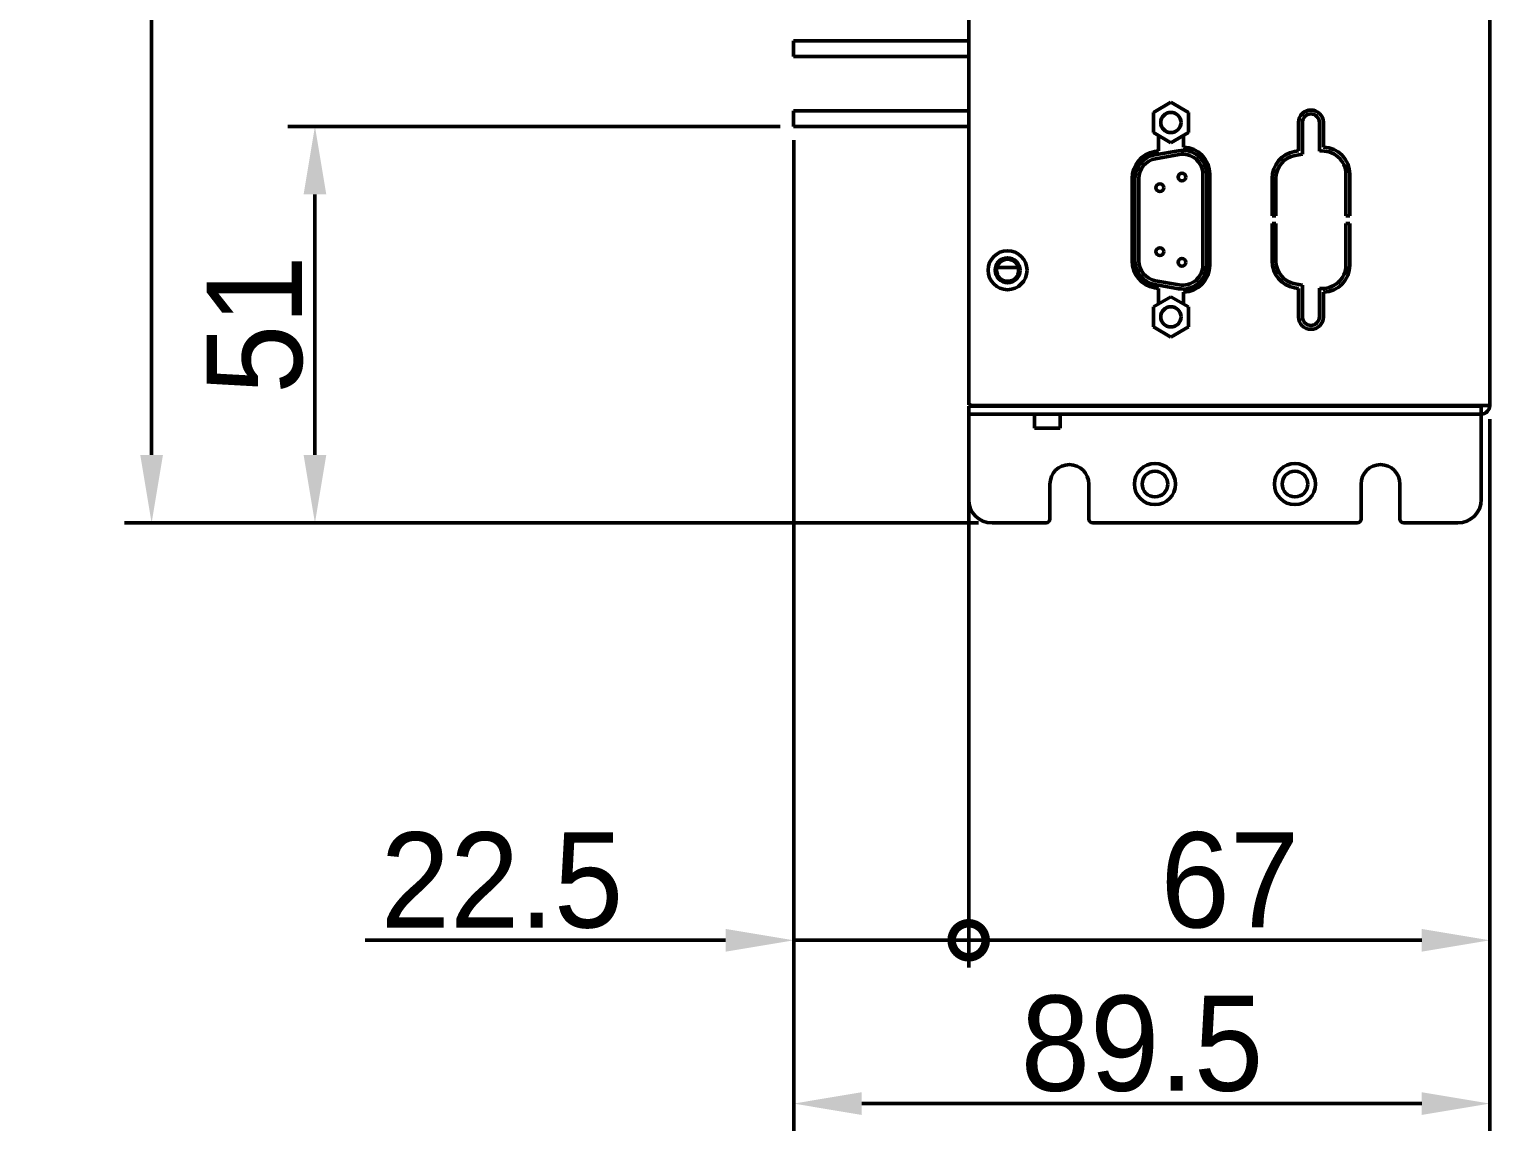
# Model space of a CAD drawing. Header units: millimetres. Extents: x 0 to 1863, y -9 to 1040.
# Drawn here: x 392.7 to 580.5, y 402.4 to 544.1 of the extents above; entities that cross this region are included whole.
import ezdxf

# ---------------------------------------------------------------- set-up
doc = ezdxf.new("R2010")
doc.units = ezdxf.units.MM
doc.header["$LTSCALE"] = 3.5
doc.layers.get('0').update_dxf_attribs({"lineweight": 25})
doc.layers.add('외형선(ISO)', color=7, linetype='Continuous', lineweight=50)
doc.layers.add('제목(ISO)', color=7, linetype='Continuous', lineweight=50)
doc.styles.add('레이블 텍스트 (ISO)', font='')
doc.styles.get('레이블 텍스트 (ISO)').set_extended_font_data('Gulim')
doc.dimstyles.new('기본값 (ISO)', dxfattribs={"dimscale": 3.5, "dimtxt": 3.5, "dimasz": 2.5, "dimexe": 1, "dimexo": 0.5, "dimgap": 0.4, "dimtad": 1, "dimtoh": 1, "dimdsep": 46, "dimtxsty": '레이블 텍스트 (ISO)', "dimcen": 0.09, "dimdle": 10, "dimclrd": 256, "dimclre": 256, "dimclrt": 6, "dimazin": 2, "dimtfac": 0.714286, "dimtmove": 0, "dimatfit": 3, "dimfxl": 1, "dimtolj": 1, "dimtzin": 0, "dimlwd": -1, "dimlwe": -1, "dimarcsym": 0})

# ---------------------------------------------------------------- blocks, each defined once
blk = doc.blocks.new('*D12')
at = {"layer": 'Defpoints', "color": 0}
for p in [(491.03, 531.62), (580.53, 495.72), (580.53, 405.94)]:
    blk.add_point(p, dxfattribs=at)
at = {"layer": '제목(ISO)'}
for p, q in [((491.03, 529.87), (491.03, 402.44)), ((580.53, 493.97), (580.53, 402.44)), ((499.78, 405.94), (571.78, 405.94))]:
    blk.add_line(p, q, dxfattribs=at)
for points in [[(499.78, 407.4), (499.78, 404.48), (491.03, 405.94)], [(571.78, 404.48), (571.78, 407.4), (580.53, 405.94)]]:
    blk.add_solid(points, dxfattribs=at)
at = {"layer": '제목(ISO)', "color": 0, "insert": (535.81, 413.62), "char_height": 12.25, "attachment_point": 5, "style": '레이블 텍스트 (ISO)'}
blk.add_mtext('\\A1;89.5', dxfattribs=at)
blk = doc.blocks.new('_DotSmall')
at = {"color": 0, "linetype": 'ByBlock', "const_width": 0.5}
blk.add_lwpolyline([(-0.0625, 0, 1), (0.0625, 0, 1)], format="xyb", close=True, dxfattribs=at)
blk = doc.blocks.new('*D13')
at = {"layer": 'Defpoints', "color": 0}
for p in [(491.03, 531.62), (513.53, 496.22), (513.53, 426.94)]:
    blk.add_point(p, dxfattribs=at)
at = {"layer": '제목(ISO)'}
for p, q in [((491.03, 529.87), (491.03, 423.44)), ((513.53, 494.47), (513.53, 423.44)), ((482.28, 426.94), (435.95, 426.94)), ((491.03, 426.94), (513.53, 426.94)), ((513.53, 426.94), (522.28, 426.94))]:
    blk.add_line(p, q, dxfattribs=at)
blk.add_solid([(482.28, 425.48), (482.28, 428.4), (491.03, 426.94)], dxfattribs=at)
at = {"layer": '제목(ISO)', "linetype": 'ByBlock', "xscale": 8.75, "yscale": 8.75, "zscale": 8.75, "rotation": 180}
blk.add_blockref('_DotSmall', (513.53, 426.94), dxfattribs=at)
at = {"layer": '제목(ISO)', "color": 0, "insert": (453.52, 434.62), "char_height": 12.25, "attachment_point": 5, "style": '레이블 텍스트 (ISO)'}
blk.add_mtext('\\A1;22.5', dxfattribs=at)
blk = doc.blocks.new('*D15')
at = {"layer": 'Defpoints', "color": 0}
for p in [(513.53, 496.22), (580.53, 495.72), (580.53, 426.94)]:
    blk.add_point(p, dxfattribs=at)
at = {"layer": '제목(ISO)'}
for p, q in [((513.53, 494.47), (513.53, 423.44)), ((580.53, 493.97), (580.53, 423.44)), ((513.53, 426.94), (571.78, 426.94))]:
    blk.add_line(p, q, dxfattribs=at)
blk.add_solid([(571.78, 425.48), (571.78, 428.4), (580.53, 426.94)], dxfattribs=at)
at = {"layer": '제목(ISO)', "linetype": 'ByBlock', "xscale": 8.75, "yscale": 8.75, "zscale": 8.75, "rotation": 180}
blk.add_blockref('_DotSmall', (513.53, 426.94), dxfattribs=at)
at = {"layer": '제목(ISO)', "color": 0, "insert": (547.1, 434.63), "char_height": 12.25, "attachment_point": 5, "style": '레이블 텍스트 (ISO)'}
blk.add_mtext('\\A1;67', dxfattribs=at)
blk = doc.blocks.new('*D16')
at = {"layer": 'Defpoints', "color": 0}
for p in [(429.48, 531.62), (491.03, 531.62), (516.53, 480.62)]:
    blk.add_point(p, dxfattribs=at)
at = {"layer": '제목(ISO)'}
for p, q in [((489.28, 531.62), (425.98, 531.62)), ((429.48, 489.37), (429.48, 522.87)), ((514.78, 480.62), (425.98, 480.62))]:
    blk.add_line(p, q, dxfattribs=at)
for points in [[(430.94, 522.87), (428.02, 522.87), (429.48, 531.62)], [(428.02, 489.37), (430.94, 489.37), (429.48, 480.62)]]:
    blk.add_solid(points, dxfattribs=at)
at = {"layer": '제목(ISO)', "color": 0, "insert": (421.78, 506.12), "char_height": 12.25, "attachment_point": 5, "rotation": 90, "style": '레이블 텍스트 (ISO)'}
blk.add_mtext('\\A1;51', dxfattribs=at)
blk = doc.blocks.new('*D17')
at = {"layer": 'Defpoints', "color": 0}
for p in [(408.48, 692.62), (516.53, 692.62), (516.53, 480.62)]:
    blk.add_point(p, dxfattribs=at)
at = {"layer": '제목(ISO)'}
for p, q in [((514.78, 692.62), (404.98, 692.62)), ((408.48, 489.37), (408.48, 683.87)), ((514.78, 480.62), (404.98, 480.62))]:
    blk.add_line(p, q, dxfattribs=at)
for points in [[(409.94, 683.87), (407.02, 683.87), (408.48, 692.62)], [(407.02, 489.37), (409.94, 489.37), (408.48, 480.62)]]:
    blk.add_solid(points, dxfattribs=at)
at = {"layer": '제목(ISO)', "color": 0, "insert": (400.78, 586.62), "char_height": 12.25, "attachment_point": 5, "rotation": 90, "style": '레이블 텍스트 (ISO)'}
blk.add_mtext('\\A1;212', dxfattribs=at)

msp = doc.modelspace()

# ---------------------------------------------------------------- linework, layer by layer
at = {"layer": '외형선(ISO)'}
for p, q in [((513.5281, 496.2218), (513.5281, 677.0218)), ((580.5281, 677.5218), (580.5281, 495.7218)), ((491.0281, 542.6218), (513.5281, 542.6218)), ((491.0281, 540.6218), (491.0281, 542.6218)), ((513.5281, 540.6218), (491.0281, 540.6218)), ((491.0281, 533.6218), (513.5281, 533.6218)), ((491.0281, 531.6218), (491.0281, 533.6218)), ((537.2781, 533.4208), (539.5281, 534.7199)), ((537.2781, 530.8227), (537.2781, 533.4208)), ((539.5281, 534.7199), (541.7781, 533.4208)), ((541.7781, 533.4208), (541.7781, 530.8227)), ((513.5281, 531.6218), (491.0281, 531.6218)), ((555.9281, 528.4713), (555.9281, 532.1218)), ((556.4281, 532.1218), (556.4281, 528.0517)), ((558.6281, 528.4371), (558.6281, 532.1218)), ((559.1281, 532.1218), (559.1281, 528.9625)), ((539.5281, 529.5237), (537.2781, 530.8227)), ((537.9281, 528.4713), (537.9281, 530.4475)), ((541.7781, 530.8227), (539.5281, 529.5237)), ((541.1281, 530.4475), (541.1281, 528.9625)), ((537.4203, 528.3818), (537.9281, 528.4713)), ((537.4748, 527.9604), (540.5048, 528.4947)), ((540.5916, 528.0023), (537.5616, 527.468)), ((555.4203, 528.3818), (555.9281, 528.4713)), ((556.4281, 528.0517), (555.5072, 527.8894)), ((534.5281, 514.3086), (534.5281, 524.9349)), ((534.9131, 514.3361), (534.9131, 524.9075)), ((535.4131, 524.9075), (535.4131, 514.3361)), ((543.6431, 513.8018), (543.6431, 525.4418)), ((544.1431, 525.4418), (544.1431, 513.8018)), ((544.5281, 525.4639), (544.5281, 513.7797)), ((552.5281, 520.1218), (552.5281, 524.9349)), ((553.0281, 524.9349), (553.0281, 520.1218)), ((562.0281, 520.1218), (562.0281, 525.4639)), ((562.5281, 525.4639), (562.5281, 520.1218)), ((553.0281, 520.1218), (552.5281, 520.1218)), ((552.5281, 519.1218), (553.0281, 519.1218)), ((552.5281, 514.3086), (552.5281, 519.1218)), ((553.0281, 519.1218), (553.0281, 514.3086)), ((562.5281, 520.1218), (562.0281, 520.1218)), ((562.0281, 513.7797), (562.0281, 519.1218)), ((562.0281, 519.1218), (562.5281, 519.1218)), ((562.5281, 519.1218), (562.5281, 513.7797)), ((519.9095, 513.4718), (517.1468, 513.4718)), ((537.9281, 510.7723), (537.4203, 510.8618)), ((540.5048, 510.7489), (537.4748, 511.2832)), ((537.5616, 511.7756), (540.5916, 511.2413)), ((555.9281, 510.7723), (555.4203, 510.8618)), ((555.5072, 511.3542), (556.4281, 511.1918)), ((556.4281, 511.1918), (556.4281, 507.1218)), ((558.6281, 507.1218), (558.6281, 510.8064)), ((537.2781, 508.4208), (539.5281, 509.7199)), ((537.9281, 508.7961), (537.9281, 510.7723)), ((539.5281, 509.7199), (541.7781, 508.4208)), ((541.1281, 510.2811), (541.1281, 508.7961)), ((555.9281, 507.1218), (555.9281, 510.7723)), ((559.1281, 510.2811), (559.1281, 507.1218)), ((537.2781, 505.8227), (537.2781, 508.4208)), ((541.7781, 508.4208), (541.7781, 505.8227)), ((539.5281, 504.5237), (537.2781, 505.8227)), ((541.7781, 505.8227), (539.5281, 504.5237)), ((513.5281, 495.8218), (513.5281, 496.2218)), ((513.5281, 495.8218), (513.7281, 495.8218)), ((513.5281, 495.6218), (514.0281, 495.6218)), ((513.5281, 495.6218), (513.5281, 494.6218)), ((514.0281, 494.6218), (513.5281, 494.6218)), ((513.5281, 494.1218), (513.5281, 494.6218)), ((513.5281, 483.6218), (513.5281, 494.1218)), ((578.5281, 495.7218), (514.0281, 495.7218)), ((579.4281, 495.6218), (514.0281, 495.6218)), ((514.0281, 494.6218), (579.4281, 494.6218)), ((521.9781, 495.7218), (521.9781, 495.6218)), ((521.9781, 494.6218), (521.9781, 492.8218)), ((525.2781, 495.7218), (525.2781, 495.6218)), ((525.2781, 494.6218), (525.2781, 492.8218)), ((578.5281, 495.7218), (580.5281, 495.7218)), ((579.4281, 495.6218), (579.4281, 494.6218)), ((579.4281, 494.1218), (579.4281, 494.6218)), ((579.4281, 483.6218), (579.4281, 494.1218)), ((521.9781, 492.8218), (525.2781, 492.8218)), ((523.9781, 481.1218), (523.9781, 485.6218)), ((528.9781, 485.6218), (528.9781, 481.1218)), ((563.9781, 481.1218), (563.9781, 485.6218)), ((568.9781, 485.6218), (568.9781, 481.1218)), ((516.5281, 480.6218), (523.4781, 480.6218)), ((529.4781, 480.6218), (563.4781, 480.6218)), ((569.4781, 480.6218), (576.4281, 480.6218))]:
    msp.add_line(p, q, dxfattribs=at)
for centre, radius in [((539.5281, 532.1218), 1.3), ((538.1081, 523.7318), 0.5), ((540.9481, 525.1018), 0.5), ((518.5281, 513.1218), 2.5), ((518.5281, 513.1218), 1.6), ((518.5281, 513.1218), 1.425), ((538.1081, 515.5118), 0.5), ((540.9481, 514.1418), 0.5), ((539.5281, 507.1218), 1.3), ((537.4781, 485.6218), 2.65), ((555.4781, 485.6218), 2.65), ((537.4781, 485.6218), 1.65), ((555.4781, 485.6218), 1.65)]:
    msp.add_circle(centre, radius, dxfattribs=at)
for centre, radius, start, end in [((557.5281, 532.1218), 1.6, 0, 180), ((557.5281, 532.1218), 1.1, 0, 180), ((538.0281, 524.9349), 3.5, 100, 180), ((538.0131, 524.9075), 3.1, 100, 180), ((541.0431, 525.4418), 3.1, 0, 100), ((541.0431, 525.4418), 2.6, 0, 100), ((541.0281, 525.4639), 3.5, 0, 88.362755), ((556.0281, 524.9349), 3.5, 100, 180), ((556.0281, 524.9349), 3, 100, 180), ((559.0281, 525.4639), 3, 0, 97.662256), ((559.0281, 525.4639), 3.5, 0, 88.362755), ((538.0131, 524.9075), 2.6, 100, 180), ((538.0281, 514.3086), 3.5, 180, 260), ((538.0131, 514.3361), 3.1, 180, 260), ((538.0131, 514.3361), 2.6, 180, 260), ((541.0431, 513.8018), 3.1, 260, 0), ((541.0431, 513.8018), 2.6, 260, 0), ((541.0281, 513.7797), 3.5, 271.637245, 0), ((556.0281, 514.3086), 3.5, 180, 260), ((556.0281, 514.3086), 3, 180, 260), ((559.0281, 513.7797), 3, 262.337744, 0), ((559.0281, 513.7797), 3.5, 271.637245, 0), ((557.5281, 507.1218), 1.6, 180, 0), ((557.5281, 507.1218), 1.1, 180, 0), ((514.0281, 496.2218), 0.5, 180, 270), ((579.4281, 495.7218), 0.1, 270, 0), ((579.4281, 495.7218), 1.1, 270, 0), ((526.4781, 485.6218), 2.5, 0, 180), ((566.4781, 485.6218), 2.5, 0, 180), ((516.5281, 483.6218), 3, 180, 270), ((576.4281, 483.6218), 3, 270, 0), ((523.4781, 481.1218), 0.5, 270, 0), ((529.4781, 481.1218), 0.5, 180, 270), ((563.4781, 481.1218), 0.5, 270, 0), ((569.4781, 481.1218), 0.5, 180, 270)]:
    msp.add_arc(centre, radius, start, end, dxfattribs=at)

# ---------------------------------------------------------------- dimensions: what is measured, and where the dimension line sits
at = {"layer": '제목(ISO)', "color": 0}
for base, p1, p2, angle, override, picture, middle in [((408.478, 692.6218), (516.5281, 480.6218), (516.5281, 692.6218), 90, {"dimgap": 0.4, "dimtoh": 0, "dimdec": 2, "dimclrt": 0, "dimtol": 0, "dimlim": 0, "dimtp": 0, "dimtm": 0, "dimtdec": 2, "dimtofl": 0, "dimatfit": 1}, '*D17', (408.478, 586.6218)), ((429.478, 531.6218), (516.5281, 480.6218), (491.0281, 531.6218), 90, {"dimgap": 0.4, "dimtoh": 0, "dimdec": 2, "dimclrt": 0, "dimtol": 0, "dimlim": 0, "dimtp": 0, "dimtm": 0, "dimtdec": 2, "dimtofl": 0, "dimatfit": 1}, '*D16', (429.478, 506.1218)), ((513.5281, 426.9396), (491.0281, 531.6218), (513.5281, 496.2218), 180, {"dimgap": 0.4, "dimtoh": 0, "dimdec": 2, "dimblk2": 'DotSmall', "dimsah": 1, "dimdle": 0, "dimclrt": 0, "dimtol": 0, "dimlim": 0, "dimtp": 0, "dimtm": 0, "dimtdec": 2, "dimtofl": 1, "dimatfit": 1}, '*D13', (453.5202, 426.9396)), ((580.5281, 426.9396), (513.5281, 496.2218), (580.5281, 495.7218), 180, {"dimgap": 0.4, "dimtoh": 0, "dimdec": 2, "dimblk1": 'DotSmall', "dimsah": 1, "dimdle": 0, "dimclrt": 0, "dimtol": 0, "dimlim": 0, "dimtp": 0, "dimtm": 0, "dimtdec": 2, "dimtofl": 0, "dimatfit": 1}, '*D15', (547.0981, 426.9396))]:
    dim = msp.add_linear_dim(base=base, p1=p1, p2=p2, angle=angle, dimstyle='기본값 (ISO)', override=override, dxfattribs=at)
    dim.commit()
    dim.dimension.update_dxf_attribs({"geometry": picture, "text_midpoint": middle, "dimtype": 160})
dim = msp.add_linear_dim(base=(580.5281, 405.9396), p1=(491.0281, 531.6218), p2=(580.5281, 495.7218), dimstyle='기본값 (ISO)', override={"dimgap": 0.4, "dimtoh": 0, "dimdec": 2, "dimclrt": 0, "dimtol": 0, "dimlim": 0, "dimtp": 0, "dimtm": 0, "dimtdec": 2, "dimtofl": 0, "dimatfit": 1}, dxfattribs=at)
dim.commit()
dim.dimension.update_dxf_attribs({"geometry": '*D12', "text_midpoint": (535.8131, 405.9396), "dimtype": 160})

doc.saveas('drawing.dxf')
